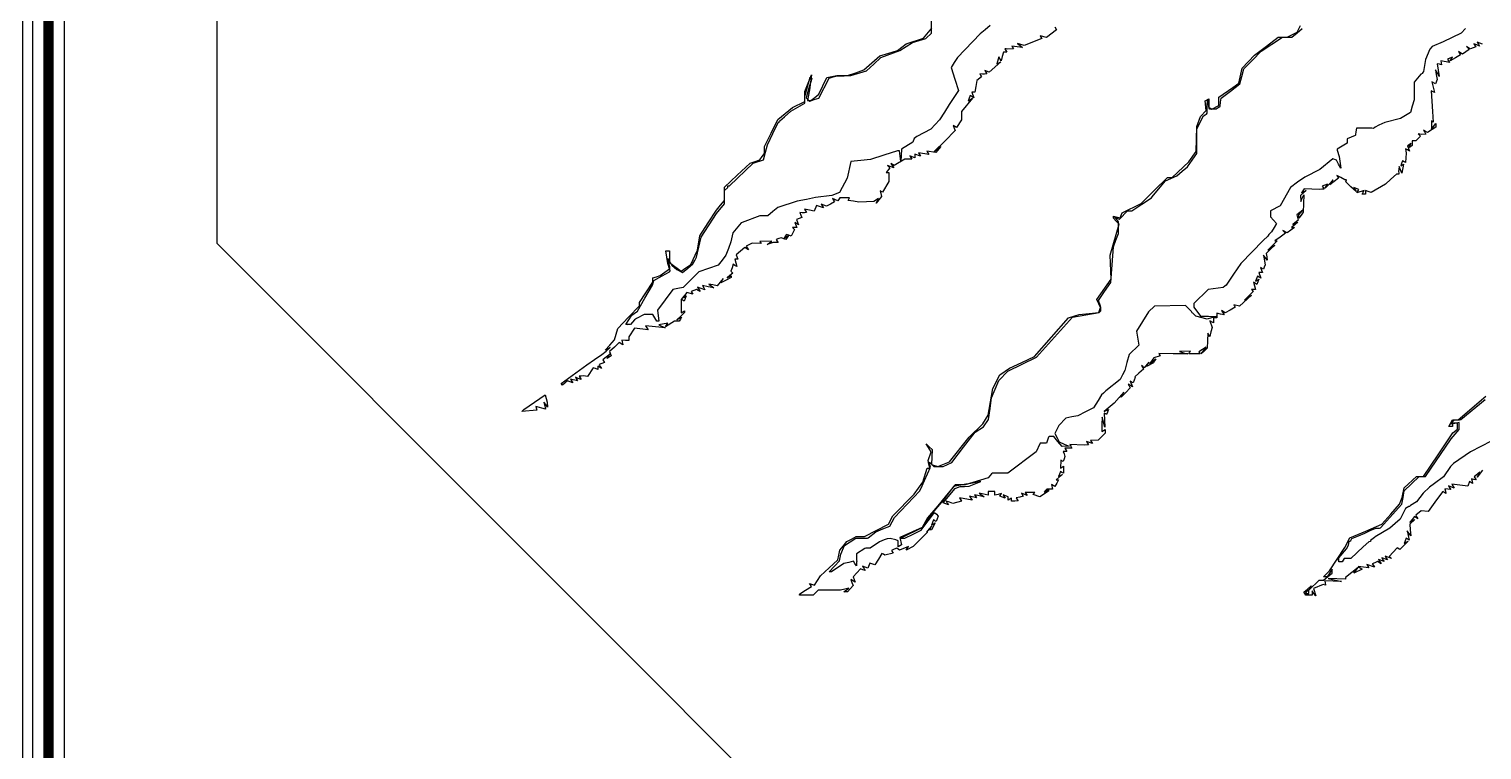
# Model space of a CAD drawing. Extents: x -87611 to 96139, y 77822 to 138139.
# Drawn here: x 73899 to 75288, y 99451 to 100140 of the extents above; entities that cross this region are included whole.
import ezdxf

# ---------------------------------------------------------------- set-up
doc = ezdxf.new("R2010")
doc.units = 0
doc.header["$MEASUREMENT"] = 0
doc.layers.get('0').update_dxf_attribs({"color": 6})
for name, color, linetype in [('L14D0 Au', 2, 'Continuous'), ('L3D0 Base', 3, 'Continuous'), ('L8D0 Wire', 5, 'Continuous')]:
    doc.layers.add(name, color=color, linetype=linetype)

# ---------------------------------------------------------------- blocks, each defined once
blk = doc.blocks.new('_LOGO_BEEST')
at = {"layer": 'L3D0 Base'}
for points in [[(-215.753, -214.439), (-214.044, -217.202), (-223.778, -224.4), (-229.891, -222.8), (-229.108, -224.07), (-228.322, -225.339), (-245.261, -232.213), (-251.446, -230.186), (-249.051, -232.045), (-246.656, -233.907), (-251.761, -233.283), (-256.867, -232.663), (-255.251, -235.276), (-261.028, -235.657), (-262.344, -235.426), (-263.66, -235.198), (-261.639, -238.473), (-264.957, -238.473), (-265.999, -242.615), (-267.038, -246.76), (-269.368, -242.992), (-271.108, -249.654), (-267.415, -247.833), (-278.54, -257.689), (-282.751, -256.073), (-281.775, -257.651), (-280.801, -259.233), (-282.891, -259.42), (-284.981, -259.61), (-287.613, -259.152), (-286.715, -260.608), (-285.814, -262.065), (-290.236, -265.732), (-291.275, -271.265), (-292.31, -276.798), (-295.261, -276.798), (-293.221, -282.113), (-296.624, -280.011), (-298.517, -284.948), (-294.568, -282.509), (-304.942, -295.091), (-304.942, -303.234), (-309.951, -310.386), (-312.889, -308.571), (-311.938, -311.047), (-310.99, -313.524), (-321.095, -323.507), (-331.203, -333.488), (-324.903, -328.697), (-329.513, -334.558), (-338.308, -333.266), (-336.424, -336.311), (-346.293, -334.863), (-344.34, -338.023), (-349.655, -335.983), (-349.655, -339.417), (-352.131, -338.466), (-354.611, -337.518), (-352.661, -340.674), (-359.158, -340.674), (-369.391, -346.896), (-370.948, -345.932), (-372.504, -344.972), (-369.89, -349.201), (-375.907, -346.893), (-373.636, -349.164), (-377.192, -353.449), (-374.407, -353.449), (-374.469, -362.232), (-380.582, -372.437), (-382.893, -371.009), (-381.44, -376.604), (-384.032, -379.798), (-386.62, -382.991), (-384.294, -378.506), (-388.779, -381.276), (-395.965, -381.538), (-403.151, -381.797), (-408.328, -381.02), (-413.505, -380.247), (-412.776, -379.065), (-412.046, -377.886), (-421.462, -377.618), (-423.215, -380.456), (-428.426, -378.456), (-426.415, -381.71), (-430.245, -383.759), (-434.075, -385.811), (-436.663, -384.816), (-439.249, -383.824), (-437.084, -387.324), (-443.89, -385.165), (-445.93, -390.483), (-450.571, -389.557), (-455.208, -388.627), (-453.265, -391.774), (-455.355, -391.961), (-457.445, -392.152), (-459.728, -391.812), (-458.82, -394.173), (-457.913, -396.537), (-460.373, -397.482), (-462.834, -398.424), (-460.894, -403.476), (-462.747, -402.332), (-464.596, -401.187), (-462.694, -406.146), (-466.761, -406.146), (-464.746, -408.161), (-466.408, -411.271), (-468.071, -414.377), (-470.292, -413.526), (-472.515, -412.671), (-473.61, -414.446), (-474.708, -416.22), (-470.525, -413.635), (-472.94, -417.54), (-477.409, -415.827), (-479.795, -416.741), (-482.181, -417.658), (-481.295, -419.087), (-480.412, -420.518), (-485.131, -420.518), (-490.982, -422.415), (-486.491, -419.221), (-497.969, -419.545), (-496.818, -421.407), (-505.354, -420.946), (-511.031, -423.868), (-509.942, -425.633), (-508.851, -427.395), (-512.163, -425.349), (-516.439, -428.715), (-520.718, -432.077), (-519.028, -436.484), (-521.822, -436.484), (-520.02, -443.371), (-521.754, -442.301), (-523.488, -441.228), (-524.545, -444.565), (-525.606, -447.902), (-523.765, -449.743), (-526.538, -452.013), (-529.308, -454.287), (-525.316, -452.266), (-525.316, -453.969), (-530.281, -456.536), (-535.246, -459.106), (-533.022, -454.848), (-535.954, -458.407), (-538.889, -461.966), (-542.881, -461.061), (-546.874, -460.16), (-544.478, -461.994), (-542.083, -463.824), (-547.472, -462.758), (-552.862, -461.694), (-551.661, -463.631), (-550.463, -465.571), (-554.06, -464.43), (-557.653, -463.288), (-555.161, -467.318), (-556.86, -466.267), (-558.56, -465.219), (-563.622, -467.159), (-562.038, -469.722), (-567.855, -468.2), (-570.138, -471.014), (-572.424, -473.827), (-570.443, -472.639), (-568.466, -471.45), (-570.362, -476.388), (-573.222, -474.622), (-573.222, -487.772), (-570.028, -485.8), (-570.028, -487.46), (-573.621, -490.95), (-577.214, -494.443), (-572.726, -491.882), (-573.868, -493.726), (-575.006, -495.569), (-579.722, -495.569), (-588.268, -501.158), (-587.179, -499.393), (-586.094, -497.627), (-594.69, -499.271), (-588.393, -501.903), (-597.799, -500.918), (-607.206, -499.935), (-604.67, -504.04), (-617.779, -502.281), (-623.256, -510.639), (-623.256, -514.13), (-626.584, -514.033), (-629.912, -513.933), (-629.032, -518.162), (-632.566, -515.979), (-637.107, -520.33), (-641.645, -524.681), (-640.073, -528.782), (-642.026, -529.989), (-643.978, -531.193), (-641.339, -526.708), (-644.767, -529.718), (-648.198, -532.725), (-646.695, -535.157), (-651.669, -537.066), (-650.525, -538.922), (-649.377, -540.775), (-651.22, -539.636), (-653.067, -538.498), (-653.067, -541.779), (-655.225, -540.949), (-657.383, -540.123), (-662.791, -548.372), (-664.716, -548.132), (-666.64, -547.889), (-668.73, -548.079), (-670.819, -548.266), (-668.867, -551.426), (-671.609, -550.375), (-674.35, -549.32), (-673.287, -551.042), (-672.223, -552.761), (-679.116, -550.958), (-676.851, -554.619), (-679.35, -553.659), (-681.851, -552.701), (-684.262, -554.704), (-686.676, -556.706), (-688.011, -555.371), (-663.446, -537.238), (-656.26, -532.391), (-649.074, -527.541), (-645.082, -524.191), (-641.09, -520.845), (-643.485, -522.027), (-645.881, -523.212), (-641.427, -518.424), (-636.976, -513.634), (-633.901, -502.755), (-623.521, -491.814), (-613.144, -480.873), (-613.144, -477.866), (-600.369, -458.207), (-600.369, -454.265), (-596.776, -453.152), (-593.183, -452.035), (-588.729, -448.9), (-584.279, -445.763), (-585.826, -440.476), (-587.947, -428.5), (-584.4, -428.5), (-584.4, -439.516), (-573.331, -447.959), (-568.672, -444.643), (-564.015, -441.325), (-557.64, -427.701), (-555.369, -414.103), (-547.316, -401.739), (-539.26, -389.376), (-535.48, -384.863), (-531.703, -380.35), (-531.703, -367.515), (-519.508, -356.091), (-507.316, -344.663), (-502.563, -343.001), (-497.81, -341.335), (-495.592, -338.304), (-493.378, -335.272), (-493.378, -328.806), (-487.018, -315.794), (-480.662, -302.779), (-473.682, -297.062), (-466.702, -291.342), (-455.052, -285.787), (-454.931, -280.894), (-454.803, -275.997), (-451.721, -268.012), (-448.637, -260.028), (-449.585, -267.214), (-450.53, -274.4), (-452.208, -284.78), (-449.095, -284.78), (-445.234, -281.745), (-441.373, -278.707), (-437.633, -270.726), (-433.897, -262.745), (-429.103, -261.787), (-424.312, -260.826), (-414.101, -260.826), (-406.232, -258.175), (-398.363, -255.521), (-383.052, -241.851), (-374.591, -239.39), (-366.129, -236.932), (-362.009, -233.689), (-357.886, -230.448), (-341.502, -225.155), (-333.362, -215.48)], [(193.256, -230.832), (190.779, -229.88), (188.297, -228.929), (189.441, -230.782), (190.586, -232.631), (187.845, -231.58), (185.103, -230.526), (186.853, -233.349), (184.32, -234.325), (181.791, -235.292), (179.938, -234.231), (178.085, -233.174), (179.274, -234.484), (180.459, -235.797), (177.271, -238.024), (174.09, -240.26), (172.247, -239.119), (170.407, -237.983), (172.322, -241.087), (167.384, -244.006), (162.441, -246.919), (164.68, -243.301), (162.207, -244.252), (159.74, -245.197), (160.766, -246.86), (161.795, -248.519), (153.493, -246.935), (153.811, -248.697), (154.132, -250.453), (152.061, -250.029), (149.987, -249.601), (150.876, -255.618), (151.768, -261.631), (150.137, -258.437), (148.499, -255.244), (149.157, -259.931), (149.812, -264.622), (148.209, -268.798), (145.009, -266.821), (147.289, -277.201), (144.361, -275.392), (145.446, -295.166), (145.864, -300.243), (146.279, -305.321), (144.551, -304.254), (144.551, -311.992), (148.543, -306.531), (148.543, -310.264), (140.696, -315.401), (138.787, -314.219), (136.872, -313.037), (138.014, -314.88), (139.152, -316.724), (134.969, -317.104), (133.373, -316.78), (131.776, -316.459), (132.898, -317.578), (134.021, -318.701), (131.813, -320.906), (129.611, -323.111), (126.187, -323.111), (126.187, -327.718), (124.343, -328.853), (122.5, -329.992), (123.791, -327.902), (125.086, -325.812), (121.533, -328.005), (122.537, -330.612), (123.535, -333.22), (121.561, -331.997), (119.584, -330.778), (119.883, -332.933), (120.176, -335.088), (119.989, -339.573), (119.799, -344.058), (118.371, -343.175), (116.942, -342.296), (115.991, -344.763), (115.046, -347.233), (117.741, -345.564), (116.097, -354.16), (113.636, -347.863), (113.337, -350.258), (113.034, -352.654), (113.224, -353.851), (113.411, -355.049), (110.932, -355.049), (105.711, -359.815), (100.499, -364.577), (86.682, -372.674), (84.078, -371.676), (81.474, -370.675), (81.474, -374.212), (78.093, -374.212), (79.184, -372.443), (80.279, -370.675), (73.09, -372.958), (75.071, -369.755), (70.127, -367.865), (72.388, -371.816), (67.426, -367.2), (62.464, -362.581), (62.788, -361.611), (63.11, -360.638), (62.311, -360.507), (61.513, -360.382), (57.729, -358.355), (53.943, -356.331), (55.596, -359.044), (47.141, -365.282), (48.738, -362.887), (50.334, -360.488), (46.567, -364.559), (42.799, -368.626), (44.914, -364.668), (42.44, -365.616), (39.973, -366.564), (40.859, -367.993), (41.742, -369.424), (39.652, -369.564), (37.559, -369.708), (30.136, -369.455), (22.713, -369.206), (20.299, -373.111), (24.784, -370.784), (21.99, -373.076), (19.195, -375.366), (19.42, -381.401), (20.842, -378.207), (22.267, -375.013), (21.837, -391.388), (19.716, -394.285), (17.598, -397.182), (17.598, -394.017), (19.594, -391.777), (21.59, -389.544), (18.727, -391.712), (15.864, -393.883), (16.391, -396.425), (16.915, -398.967), (12.009, -403.196), (16.8, -401.125), (13.696, -403.639), (10.596, -406.153), (13.519, -406.153), (6.411, -411.13), (2.428, -408.835), (4.779, -411.433), (-0.298, -415.182), (-5.379, -418.928), (-3.111, -418.928), (-7.609, -423.319), (-12.097, -427.71), (-5.404, -422.92), (-9.486, -426.946), (-13.572, -430.973), (-13.073, -434.132), (-12.571, -437.292), (-16.186, -432.501), (-14.67, -441.88), (-15.469, -443.969), (-16.27, -446.056), (-17.683, -445.186), (-19.093, -444.313), (-18.142, -446.792), (-17.196, -449.268), (-20.627, -449.268), (-18.588, -454.583), (-21.993, -452.481), (-23.883, -457.418), (-20.765, -455.491), (-22.658, -460.428), (-25.861, -458.451), (-24.782, -461.844), (-23.706, -465.237), (-27.648, -465.237), (-26.712, -466.173), (-25.78, -467.109), (-30.118, -471.363), (-34.453, -475.617), (-27.729, -470.826), (-39.032, -481.387), (-44.69, -479.909), (-43.972, -481.063), (-43.258, -482.217), (-47.965, -484.999), (-52.674, -487.778), (-56.351, -485.504), (-53.763, -489.693), (-57.206, -488.795), (-60.649, -487.893), (-60.649, -492.384), (-63.843, -492.384), (-63.843, -497.365), (-67.38, -495.179), (-65.315, -501.694), (-66.385, -505.974), (-67.464, -510.253), (-68.45, -508.65), (-69.442, -507.047), (-69.722, -514.317), (-70.006, -521.587), (-72.826, -524.154), (-75.648, -526.718), (-73.34, -523.667), (-71.029, -520.617), (-74.519, -522.788), (-78.009, -524.962), (-77.417, -525.919), (-76.827, -526.877), (-87.591, -526.877), (-86.801, -525.601), (-86.015, -524.322), (-96.579, -524.647), (-92.587, -525.813), (-88.595, -526.983), (-102.496, -526.727), (-116.391, -526.474), (-115.642, -527.681), (-114.897, -528.888), (-121.047, -530.838), (-125.323, -536.302), (-119.123, -531.511), (-120.314, -533.501), (-121.509, -535.488), (-128.105, -539.019), (-125.885, -534.705), (-130.429, -540.247), (-131.726, -539.075), (-133.024, -537.899), (-132.02, -539.664), (-131.012, -541.429), (-135.341, -545.253), (-139.371, -548.809), (-138.887, -549.589), (-140.827, -554.651), (-143.65, -552.904), (-141.548, -558.384), (-145.777, -555.77), (-144.707, -557.504), (-143.634, -559.239), (-147.914, -563.739), (-152.199, -568.24), (-150.923, -565.844), (-149.654, -563.449), (-154.257, -568.704), (-158.858, -573.96), (-168.439, -582.044), (-164.484, -580.051), (-165.433, -582.521), (-166.378, -584.991), (-167.438, -584.336), (-168.502, -583.682), (-168.155, -590.334), (-167.815, -596.984), (-170.457, -587.402), (-170.651, -594.286), (-170.835, -601.166), (-169.238, -600.177), (-167.641, -599.192), (-167.641, -602.573), (-174.39, -609.322), (-181.707, -609.759), (-179.892, -612.697), (-185.375, -610.595), (-184.399, -612.173), (-183.426, -613.751), (-187.602, -614.181), (-201.562, -613.433), (-200.477, -615.189), (-199.395, -616.945), (-206.156, -616.945), (-205.168, -618.542), (-204.185, -620.139), (-207.906, -620.139), (-206.986, -622.534), (-206.069, -624.929), (-206.986, -627.315), (-207.9, -629.704), (-209.958, -628.432), (-210.42, -636.089), (-207.563, -634.323), (-207.563, -641.088), (-208.995, -640.206), (-210.426, -639.32), (-211.371, -641.79), (-212.322, -644.26), (-210.342, -643.259), (-208.361, -642.261), (-211.465, -644.772), (-214.565, -647.286), (-212.241, -647.286), (-213.979, -650.526), (-215.71, -653.764), (-217.266, -652.803), (-218.822, -651.839), (-217.943, -656.069), (-220.625, -656.09), (-223.307, -656.115), (-224.617, -657.55), (-225.927, -658.982), (-221.935, -656.686), (-221.935, -658.102), (-230.066, -663.429), (-236.354, -661.433), (-235.019, -659.269), (-243.989, -659.269), (-242.171, -662.207), (-247.654, -660.104), (-245.926, -662.899), (-249.263, -663.769), (-252.597, -664.642), (-251.752, -666.015), (-250.9, -667.387), (-253.988, -667.621), (-257.066, -667.852), (-257.066, -664.671), (-260.26, -666.642), (-260.26, -663.604), (-265.219, -661.701), (-264.252, -663.261), (-263.289, -664.82), (-265.759, -663.875), (-268.229, -662.927), (-266.645, -660.366), (-269.842, -661.199), (-273.035, -662.035), (-273.035, -658.47), (-279.423, -658.47), (-279.423, -662.01), (-288.206, -659.97), (-283.415, -663.52), (-292.466, -661.536), (-291.534, -663.049), (-290.598, -664.561), (-297.491, -662.759), (-294.93, -666.897), (-306.885, -664.655), (-305.94, -666.183), (-305.001, -667.712), (-313.232, -669.776), (-316.488, -668.744), (-319.747, -667.708), (-318.668, -669.458), (-317.583, -671.208), (-322.489, -669.327), (-311.208, -655.56), (-308.759, -654.618), (-306.311, -653.679), (-302.054, -653.558), (-297.787, -653.439), (-286.609, -648.867), (-291.4, -649.771), (-296.19, -650.682), (-300.981, -651.468), (-305.772, -652.26), (-312.674, -653.67), (-317.418, -660.117), (-322.161, -666.567), (-335.236, -681.628), (-338.87, -687.217), (-342.5, -692.806), (-362.957, -703.186), (-359.161, -703.186), (-351.405, -699.253), (-343.642, -695.32), (-336.774, -686.419), (-330.751, -678.434), (-328.989, -680.165), (-327.227, -681.893), (-328.243, -684.547), (-329.263, -687.199), (-330.523, -686.419), (-331.79, -685.639), (-332.735, -688.109), (-333.686, -690.576), (-331.949, -689.5), (-330.205, -688.431), (-333.832, -695.202), (-335.504, -695.202), (-334.494, -693.206), (-333.486, -691.209), (-335.944, -694.238), (-338.408, -697.27), (-338.056, -697.837), (-337.815, -697.597), (-338.034, -697.878), (-338.065, -697.84), (-344.565, -704.334), (-351.311, -711.068), (-358.063, -714.679), (-356.981, -712.93), (-355.902, -711.177), (-364.332, -714.383), (-366.974, -712.755), (-369.5, -713.725), (-372.033, -714.695), (-370.327, -717.461), (-378.258, -719.458), (-379.787, -718.506), (-381.318, -717.561), (-384.599, -723.122), (-387.887, -728.686), (-392.783, -726.806), (-394.673, -731.724), (-399.723, -729.791), (-398.438, -731.865), (-397.156, -733.939), (-399.374, -733.175), (-401.591, -732.414), (-405.128, -736.181), (-408.662, -739.952), (-407.654, -742.587), (-406.637, -745.226), (-410.917, -742.581), (-409.809, -745.469), (-408.705, -748.357), (-411.381, -751.32), (-414.064, -754.283), (-415.813, -754.261), (-417.56, -754.237), (-412.769, -750.815), (-416.761, -751.729), (-420.754, -752.646), (-442.087, -752.69), (-446.878, -757.48), (-459.877, -757.48), (-459.877, -756.813), (-459.846, -756.797), (-459.846, -756.127), (-454.248, -752.668), (-448.649, -749.206), (-449.538, -747.765), (-450.43, -746.324), (-445.711, -748.133), (-442.808, -743.617), (-439.901, -739.1), (-431.623, -731.459), (-423.349, -723.818), (-422.323, -719.158), (-421.3, -714.498), (-418.075, -710.4), (-414.853, -706.299), (-410.28, -703.938), (-405.711, -701.574), (-397.895, -701.574), (-374.977, -689.784), (-370.711, -681.613), (-350.325, -660.853), (-346.155, -655.264), (-341.988, -649.675), (-337.978, -636.101), (-335.227, -636.101), (-336.147, -632.446), (-337.064, -628.79), (-333.92, -620.519), (-338.957, -612.946), (-336.022, -615.697), (-333.09, -618.451), (-333.826, -632.649), (-327.539, -634.645), (-316.619, -630.082), (-297.762, -606.559), (-284.713, -593.784), (-279.435, -585.615), (-277.199, -572.821), (-274.966, -560.028), (-268.291, -546.944), (-259.172, -540.45), (-247.22, -535.005), (-235.268, -529.556), (-218.935, -511.067), (-202.598, -492.581), (-192.368, -489.365), (-183.058, -488.28), (-173.751, -487.191), (-171.985, -482.597), (-175.494, -474.897), (-162.027, -455.375), (-162.806, -432.498), (-154.32, -402.984), (-156.977, -400.049), (-159.631, -397.114), (-159.631, -395.271), (-153.281, -396.93), (-151.404, -392.033), (-133.283, -383.2), (-120.642, -370.722), (-108.004, -358.243), (-103.603, -358.243), (-87.491, -343.172), (-80.66, -333.578), (-80.333, -321.546), (-80.002, -309.513), (-76.372, -299.963), (-71.066, -294.099), (-72.008, -285.101), (-68.609, -282.999), (-68.609, -290.983), (-65.481, -292.917), (-59.027, -289.464), (-59.027, -281.611), (-45.454, -272.145), (-39.681, -268.019), (-36.499, -253.647), (-24.694, -241.449), (-13.407, -232.775), (-2.116, -224.104), (6.604, -224.104), (15.933, -219.279), (19.22, -213.135)], [(193.409, -638.1), (188.35, -644.881), (190.708, -640.09), (185.34, -644.444), (187.14, -647.354), (185.025, -646.918), (182.91, -646.478), (183.35, -648.593), (183.787, -650.707), (180.849, -648.892), (179.158, -653.299), (164.066, -651.596), (166.308, -655.223), (160.828, -653.121), (161.87, -654.809), (162.915, -656.496), (157.36, -656.059), (157.8, -658.174), (158.237, -660.288), (155.221, -658.423), (149.376, -666.302), (141.391, -677.617), (134.648, -676.856), (129.449, -681.173), (130.478, -682.835), (131.504, -684.498), (128.18, -682.442), (126.003, -685.128), (123.826, -687.81), (128.616, -685.365), (123.826, -689.594), (124.275, -695.183), (124.727, -700.772), (121.171, -695.981), (123.155, -705.033), (120.167, -703.186), (119.219, -705.653), (118.274, -708.123), (120.251, -706.991), (122.229, -705.856), (118.236, -709.808), (114.244, -713.762), (111.684, -712.459), (104.198, -720.537), (105.181, -721.516), (106.163, -722.498), (100.147, -720.19), (101.288, -722.04), (102.433, -723.89), (96.953, -721.787), (98.094, -723.637), (99.239, -725.486), (93.759, -723.384), (96.373, -727.614), (92.973, -725.511), (90.444, -726.484), (87.914, -727.454), (88.903, -729.054), (89.892, -730.658), (82.706, -728.375), (83.62, -729.853), (84.533, -731.334), (74.322, -730.087), (76.197, -731.419), (78.071, -732.747), (70.096, -736.512), (74.322, -731.25), (62.345, -740.694), (62.345, -742.291), (53.962, -742.029), (45.578, -741.764), (58.353, -744.409), (50.369, -744.147), (42.384, -743.888), (43.183, -747.88), (40.787, -747.363), (31.789, -751.077), (33.81, -758.26), (32.132, -755.865), (30.458, -753.469), (30.429, -755.466), (30.405, -757.462), (24.207, -757.462), (23.353, -756.077), (22.495, -754.695), (25.926, -751.685), (29.357, -748.679), (27.042, -752.674), (27.211, -752.674), (27.211, -752.824), (26.562, -753.466), (27.017, -752.677), (25.82, -752.677), (23.849, -755.871), (27.229, -755.871), (27.229, -752.827), (37.038, -743.09), (41.152, -743.09), (45.36, -739.78), (49.567, -736.468), (49.567, -732.797), (44.596, -739.896), (41.355, -739.896), (46.95, -734.307), (61.485, -711.95), (66.334, -702.859), (81.754, -696.225), (97.174, -689.594), (105.493, -680.013), (113.808, -670.431), (116.415, -664.044), (118.367, -654.977), (130.21, -644.098), (136.897, -644.098), (150.988, -623.311), (165.083, -602.523), (169.334, -598.992), (169.334, -592.998), (164.543, -592.998), (164.543, -596.192), (161.237, -596.192), (164.655, -589.804), (170.132, -589.804), (196.394, -567.438)]]:
    blk.add_lwpolyline(points, dxfattribs=at)
blk.add_lwpolyline([(-725.722, -582.088), (-723.782, -580.123), (-703.369, -565.897), (-702.327, -569.453), (-701.288, -573.015), (-701.02, -577.805), (-702.732, -575.41), (-704.441, -573.015), (-703.699, -576.439), (-702.954, -579.867), (-712.067, -577.253), (-711.35, -580.759)], close=True, dxfattribs=at)
at = {"layer": 'L8D0 Wire'}
for points in [[(-277.62, -212.963), (-282.43, -217.015), (-287.242, -221.063), (-308.937, -243.526), (-311.978, -248.316), (-315.016, -253.11), (-311.389, -264.182), (-307.758, -275.254), (-312.34, -281.823), (-316.922, -288.388), (-321.46, -295.761), (-325.995, -303.135), (-330.243, -307.673), (-334.487, -312.214), (-347.924, -319.069), (-350.194, -321.034), (-351.573, -324.627), (-362.433, -331.339), (-362.945, -343.057), (-363.587, -337.867), (-364.233, -332.677), (-366.425, -332.727), (-379.2, -336.841), (-391.975, -340.951), (-401.441, -342.006), (-410.907, -343.057), (-414.569, -359.026), (-421.649, -372.727), (-428.997, -375.521), (-444.673, -377.48), (-453.456, -379.258), (-462.238, -381.033), (-480.818, -386.868), (-485.624, -390.913), (-490.43, -394.955), (-498.05, -394.955), (-514.886, -401.256), (-515.697, -401.636), (-523.719, -411.171), (-525.587, -419.707), (-527.979, -426.095), (-530.374, -432.482), (-534.073, -437.36), (-537.776, -442.238), (-556.355, -448.451), (-571.351, -463.31), (-576.232, -464.38), (-581.11, -465.452), (-595.85, -485.058), (-594.624, -495.559), (-596.408, -495.559), (-598.401, -492.366), (-600.397, -489.172), (-608.513, -489.172), (-616.054, -493.071), (-617.879, -494.365), (-621.519, -498.753), (-624.073, -498.753), (-624.631, -499.149), (-624.422, -498.753), (-625.991, -498.753), (-620.383, -489.97), (-615.072, -486.031), (-607.901, -473.63), (-600.731, -461.226), (-599.371, -456.642), (-591.483, -452.347), (-584.5, -448.542), (-583.667, -447.541), (-583.895, -445.856), (-584.195, -443.661), (-586.216, -435.676), (-584.223, -438.87), (-582.233, -442.064), (-577.211, -446.112), (-571.853, -449.24), (-566.913, -445.08), (-561.969, -440.922), (-560.201, -437.616), (-558.432, -434.313), (-554.028, -415.431), (-539.26, -392.56), (-531.7, -383.534), (-531.7, -370.687), (-528.606, -367.755), (-528.559, -367.269), (-528.559, -366.196), (-526.956, -366.196), (-504.21, -344.654), (-494.482, -341.279), (-492.564, -334.183), (-490.649, -327.088), (-485.515, -316.396), (-480.378, -305.704), (-479.209, -304.647), (-479.177, -304.575), (-478.816, -304.289), (-474.393, -300.29), (-468.402, -294.879), (-461.727, -291.127), (-455.053, -287.378), (-455.053, -280.987), (-452.436, -271.658), (-449.816, -262.327), (-448.369, -263.774), (-451.02, -272.89), (-453.668, -282.004), (-451.971, -283.697), (-450.277, -285.394), (-445.902, -283.856), (-441.532, -282.316), (-431.745, -263.322), (-427.827, -262.23), (-423.913, -261.135), (-417.379, -260.976), (-410.848, -260.814), (-395.815, -256.291), (-388.972, -249.985), (-382.132, -243.679), (-364.03, -236.904), (-358.042, -233.059), (-352.053, -229.21), (-345.666, -227.245), (-339.278, -225.277), (-333.689, -220.396), (-333.689, -205.132)], [(176.953, -215.963), (172.758, -220.408), (155.773, -228.598), (145.14, -233.08), (142.798, -235.688), (138.706, -245.484), (136.928, -256.843), (135.777, -258.169), (135.777, -258.824), (134.464, -259.685), (127.827, -267.332), (127.827, -277.587), (128.052, -278.448), (127.827, -279.003), (127.827, -283.99), (126.143, -290.06), (124.456, -296.132), (119.612, -299.076), (114.771, -302.024), (99.9, -305.788), (94.311, -308.393), (90.506, -310.164), (89.19, -311.48), (87.337, -311.009), (80.738, -311.069), (72.753, -311.137), (72.273, -314.512), (71.902, -317.104), (71.902, -317.93), (71.44, -318.046), (63.97, -321.449), (63.97, -325.509), (54.186, -331.077), (54.38, -332.274), (56.129, -338.285), (57.857, -349.463), (55.733, -345.598), (53.612, -341.731), (50.163, -340.596), (37.644, -350.582), (23.272, -357.949), (16.497, -362.89), (9.723, -367.827), (-0.251, -385.499), (-9.465, -390.264), (-9.465, -396.013), (-6.52, -399.088), (-3.573, -402.16), (-5.99, -406.152), (-8.41, -410.144), (-11.033, -412.858), (-11.879, -414.361), (-16.407, -418.416), (-37.75, -440.485), (-44.768, -450.865), (-51.782, -461.245), (-53.245, -462.302), (-54.708, -463.356), (-69.098, -465.515), (-82.872, -478.811), (-82.9, -480.592), (-82.931, -482.372), (-76.313, -490.787), (-68.843, -490.925), (-61.373, -491.059), (-65.78, -492.387), (-70.19, -493.713), (-81.016, -490.722), (-83.82, -487.856), (-84.44, -487.522), (-85.186, -486.455), (-90.884, -480.629), (-120.408, -481.387), (-126.2, -486.63), (-131.882, -495.98), (-137.562, -505.331), (-135.572, -518.73), (-144.748, -527.35), (-146.825, -535.017), (-148.899, -542.683), (-151.082, -547.068), (-153.269, -551.45), (-167.12, -562.36), (-169.097, -564.338), (-170.972, -566.209), (-174.331, -571.57), (-178.704, -578.541), (-186.308, -582.353), (-193.915, -586.164), (-199.647, -587.206), (-205.38, -588.244), (-211.88, -595.38), (-215.797, -602.966), (-213.639, -607.005), (-211.48, -611.04), (-206.69, -613.13), (-201.899, -615.217), (-208.801, -615.342), (-212.831, -610.551), (-216.864, -605.76), (-221.339, -605.76), (-221.932, -606.665), (-223.672, -612.148), (-229.735, -612.148), (-230.231, -612.843), (-233.762, -620.594), (-260.672, -640.892), (-262.297, -640.892), (-262.543, -641.076), (-263.526, -640.892), (-275.393, -640.892), (-276.344, -641.593), (-279.526, -645.424), (-301.402, -652.07), (-311.17, -652.07), (-319.364, -662.051), (-327.56, -672.031), (-337.634, -683.549), (-342.668, -692.884), (-364.014, -702.372), (-362.374, -709.361), (-363.977, -710.353), (-365.58, -711.342), (-365.58, -705.559), (-367.872, -704.515), (-373.299, -703.326), (-376.234, -703.657), (-379.085, -704.739), (-383.564, -706.442), (-392.421, -712.752), (-396.127, -712.752), (-396.707, -712.768), (-397.667, -712.784), (-405.502, -717.917), (-405.527, -723.871), (-405.237, -725.322), (-405.533, -725.24), (-405.555, -729.526), (-406.956, -727.315), (-408.356, -725.1), (-412.919, -726.214), (-417.482, -727.324), (-429.39, -735.115), (-431.682, -735.115), (-426.624, -729.897), (-426.686, -729.881), (-421.63, -724.663), (-421.028, -721.497), (-420.429, -718.332), (-416.98, -709.954), (-405.989, -703.161), (-395.082, -703.161), (-394.274, -702.734), (-386.938, -696.961), (-380.223, -694.272), (-373.508, -691.587), (-371.331, -687.38), (-369.157, -683.172), (-357.025, -670.438), (-344.895, -657.703), (-342.65, -652.887), (-340.401, -648.069), (-337.606, -641.681), (-334.815, -635.294), (-335.192, -632.898), (-335.573, -630.503), (-331.493, -634.473), (-331.428, -634.498), (-322.676, -634.498), (-318.459, -632.577), (-314.243, -630.653), (-303.083, -616.228), (-291.917, -601.809), (-284.027, -596.631), (-279.158, -589.679), (-277.673, -579.218), (-276.192, -568.764), (-272.77, -560.508), (-269.343, -552.258), (-260.84, -543.329), (-247.008, -536.617), (-233.176, -529.902), (-215.975, -510.839), (-198.768, -491.776), (-186.024, -489.634), (-173.283, -487.485), (-171.621, -485.829), (-171.621, -482.494), (-172.407, -480.439), (-174.103, -475.967), (-168.18, -467.371), (-162.264, -458.772), (-161.019, -441.64), (-159.781, -424.507), (-157.389, -418.12), (-154.994, -411.732), (-154.922, -406.062), (-154.856, -400.548), (-155.649, -399.593), (-158.846, -396.369), (-156.372, -397.314), (-154.148, -398.159), (-153.815, -398.159), (-146.311, -390.174), (-142.125, -390.174), (-141.093, -389.622), (-132.512, -383.799), (-123.387, -377.599), (-122.626, -376.832), (-116.472, -369.527), (-109.819, -361.642), (-99.115, -356.562), (-94.009, -352.267), (-88.904, -347.969), (-84.353, -341.681), (-79.8, -335.4), (-79.8, -311.799), (-73.456, -299.364), (-71.837, -298.366), (-70.805, -297.726), (-70.2, -296.809), (-70.016, -291.726), (-70.833, -290.369), (-69.991, -291.049), (-69.969, -290.675), (-69.729, -283.981), (-68.475, -292.271), (-68.2, -292.496), (-67.87, -292.758), (-61.426, -292.711), (-59.589, -291.538), (-57.908, -290.462), (-57.699, -289.967), (-57.194, -286.442), (-56.635, -282.519), (-47.653, -275.701), (-38.67, -268.886), (-36.868, -261.725), (-35.062, -254.564), (-26.687, -246.108), (-18.31, -237.656), (2.15, -224.095), (10.989, -224.095), (15.901, -219.959), (20.814, -215.827)], [(201.477, -610.417), (191.6, -615.408), (181.725, -620.392), (165.516, -631.557), (162.656, -634.411), (155.879, -644.51), (147.511, -650.692), (142.589, -654.325), (136.538, -660.18), (130.223, -668.205), (124.605, -671.72), (123.461, -672.824), (122.837, -672.824), (119.768, -674.748), (114.631, -684.819), (109.653, -689.179), (104.672, -693.536), (90.643, -701.886), (89.889, -702.425), (86.327, -705.32), (86.327, -706.149), (84.664, -706.677), (79.122, -711.193), (67.382, -722.346), (60.948, -722.346), (59.959, -723.943), (58.974, -725.54), (55.967, -725.54), (55.967, -724.105), (55.134, -724.42), (55.967, -723.516), (55.967, -722.009), (63.153, -713.164), (65.028, -709.717), (65.867, -706.33), (67.432, -705.304), (68.421, -703.483), (74.572, -700.807), (80.719, -698.128), (85.965, -695.863), (91.208, -693.602), (94.732, -693.602), (95.715, -693.197), (116.15, -670.447), (117.341, -664.06), (118.53, -657.672), (132.674, -644.098), (138.768, -644.098), (163.489, -608.169), (170.943, -599.139), (170.943, -592.627), (166.938, -593.391), (162.931, -594.158), (164.74, -591.981), (166.545, -589.804), (171.439, -589.804), (171.439, -589.786), (172.609, -589.786), (196.007, -570.582)]]:
    blk.add_lwpolyline(points, dxfattribs=at)
blk = doc.blocks.new('_128TRCE130')
at = {"layer": 'L14D0 Au'}
blk.add_lwpolyline([(-1535.918, 2974.37), (-2131.744, 3570.196), (-2974.37, 3570.196), (-3272.283, 3272.283), (-3923.773, 3923.773), (-3898.57, 3948.975), (-3898.57, 4020.192), (-3948.975, 4070.598), (-4020.192, 4070.598), (-4045.395, 4045.395), (-4490, 4490), (-4490, 4535), (-4376.213, 4535), (-3557.601, 3716.388), (-785, 3716.388)], dxfattribs=at)
blk.add_lwpolyline([(377.734, 2378.846), (-755, 3511.58), (-755, 3746.388), (-3545.175, 3746.388), (-4333.787, 4535), (-4126.213, 4535), (-3347.601, 3756.388), (-745, 3756.388), (-745, 3515.722), (381.521, 2389.202), (381.521, 2382.633)], close=True, dxfattribs=at)
at = {"layer": 'L8D0 Wire', "const_width": 10}
blk.add_lwpolyline([(-4375, 4555), (-3551.388, 3731.388), (-770, 3731.388), (-770, 3505.367), (356.521, 2378.846), (314.167, 2336.493)], dxfattribs=at)
blk = doc.blocks.new('$128_130_B')
at = {"yscale": -1, "rotation": 270}
blk.add_blockref('_128TRCE130', (5000, 5000), dxfattribs=at)
blk.add_blockref('_LOGO_BEEST', (2446.943, 7553.057))

msp = doc.modelspace()

# ---------------------------------------------------------------- block references
at = {"linetype": 'Continuous'}
msp.add_blockref('$128_130_B', (72648.6, 92803.8), dxfattribs=at)

doc.saveas('drawing.dxf')
